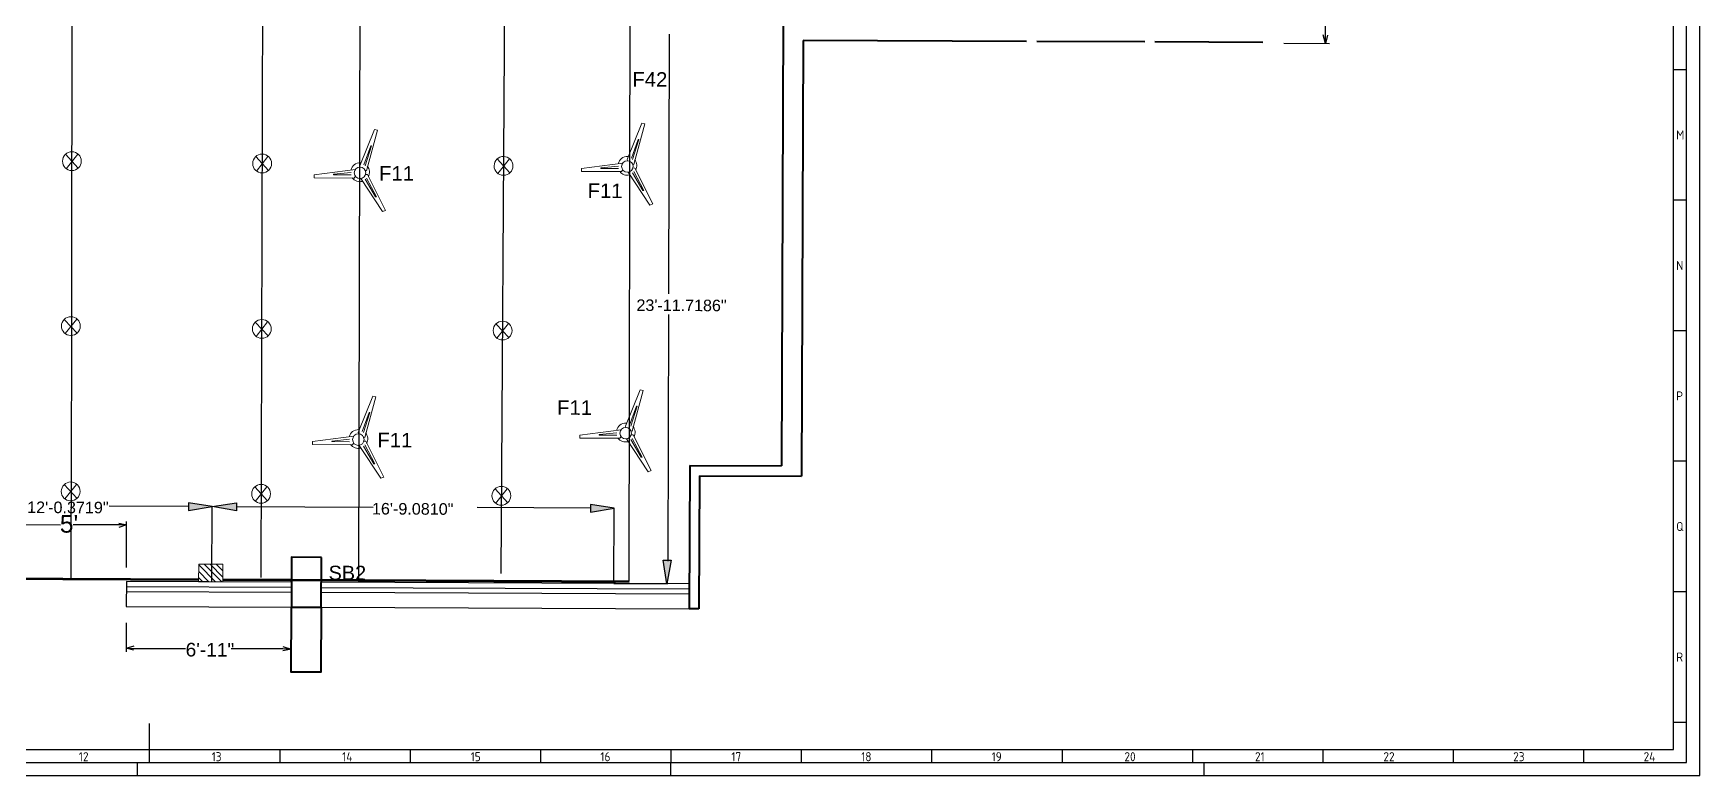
# Model space of a CAD drawing. Header units: millimetres. Extents: x 0 to 1189, y 5 to 846.
# Drawn here: x 550 to 1189, y 5 to 289 of the extents above; entities that cross this region are included whole.
import ezdxf

# ---------------------------------------------------------------- set-up
doc = ezdxf.new("R2010")
doc.units = ezdxf.units.MM
doc.header["$LTSCALE"] = 12
doc.layers.add('035', color=5, linetype='Continuous')
doc.layers.add('07', color=7, linetype='Continuous')
doc.styles.add('Arial$001H0', font='arial.ttf')
doc.styles.add('ISO Proportional', font='isocp.shx')
doc.styles.add('Swis721LtCnBT$001H0', font='')
doc.styles.get('Swis721LtCnBT$001H0').set_extended_font_data('Swis721LtCnBT')

# ---------------------------------------------------------------- blocks, each defined once
blk = doc.blocks.new('IEC_border_a0')
at = {"layer": '035'}
for p, q in [((1189, 0), (1189, 841)), ((1184, 270.46), (1179.02, 270.46)), ((1184, 270.46), (1179.02, 270.46)), ((1184, 220.46), (1179.02, 220.46)), ((1184, 170.46), (1179.02, 170.46)), ((1184, 120.46), (1179.02, 120.46)), ((1184, 70.46), (1179.02, 70.46)), ((1184.02, 20.42), (1179.03, 20.42)), ((594.5, 10), (594.5, 5)), ((644.5, 10), (644.5, 5)), ((694.5, 10), (694.5, 5)), ((744.5, 10), (744.5, 5)), ((744.5, 10), (744.5, 5)), ((794.5, 10), (794.5, 5)), ((844.5, 10), (844.5, 5)), ((894.5, 10), (894.5, 5)), ((944.5, 10), (944.5, 5)), ((994.5, 10), (994.5, 5)), ((1044.5, 10), (1044.5, 5)), ((1094.5, 10), (1094.5, 5)), ((1144.5, 10), (1144.5, 5)), ((0, 0), (1189, 0)), ((590, 0), (590, 5)), ((794.5, 0), (794.5, 5)), ((999, 0), (999, 5))]:
    blk.add_line(p, q, dxfattribs=at)
blk.add_lwpolyline([(10, 10), (1179, 10), (1179, 831), (10, 831)], close=True, dxfattribs=at)
at = {"layer": '07'}
blk.add_line((594.5, 20), (594.5, 10), dxfattribs=at)
blk.add_lwpolyline([(5, 5), (1184, 5), (1184, 836), (5, 836)], close=True, dxfattribs=at)
at = {"layer": '035', "style": 'ISO Proportional'}
for s, p in [('M', (1180.02, 243.72)), ('N', (1180.02, 193.72)), ('P', (1180.02, 143.72)), ('Q', (1180.02, 93.72)), ('R', (1180.03, 43.68)), ('12', (567.49, 5.5)), ('13', (618.42, 5.5)), ('14', (668.46, 5.5)), ('15', (717.72, 5.5)), ('16', (767.49, 5.5)), ('17', (817.72, 5.5)), ('18', (867.49, 5.5)), ('19', (917.49, 5.5)), ('20', (968.42, 5.5)), ('21', (1018.46, 5.5)), ('22', (1067.72, 5.5)), ('23', (1117.49, 5.5)), ('24', (1167.49, 5.5))]:
    blk.add_text(s, height=3.5, dxfattribs=at).set_placement(p)

msp = doc.modelspace()

# ---------------------------------------------------------------- hatches: boundary and pattern name
at = {"true_color": 0x000007}
for points in [[(609.59, 109.5), (609.58, 106.47), (618.67, 108.06)], [(627.99, 109.42), (627.97, 106.39), (618.67, 108.06)], [(763.71, 108.86), (763.7, 105.83), (772.78, 107.42)], [(791.56, 87.56), (794.58, 87.54), (792.91, 78.47)]]:
    msp.add_hatch(color=7, dxfattribs=at).paths.add_polyline_path(points)

# ---------------------------------------------------------------- linework, layer by layer
for p, q in [((564.75, 189.83), (565.34, 687.87)), ((637.37, 80.8), (639.2, 686.89)), ((729.42, 82.36), (733.33, 686.14)), ((778.52, 79.48), (779.42, 673.62)), ((674.85, 79.88), (676.04, 655.23)), ((793.87, 289.1), (793.59, 189.53)), ((564.74, 189.74), (564.49, 107.17)), ((793.56, 181.65), (793.29, 87.09)), ((564.48, 107.19), (564.43, 80.44))]:
    msp.add_line(p, q)
at = {"color": 7, "linetype": 'Continuous', "lineweight": 25, "true_color": 0x000007}
for p, q in [((1045.57, 288.73), (1045.69, 316.84)), ((1045.56, 285.52), (1045.57, 288.73)), ((1029.52, 285.59), (1047.04, 285.52)), ((609.59, 108.1), (579.09, 108.23)), ((585.75, 84.69), (585.82, 102.38)), ((618.55, 79.19), (618.67, 108.06)), ((618.55, 79.19), (618.67, 108.06)), ((627.98, 108.02), (680.36, 107.81)), ((763.7, 107.46), (720.23, 107.64)), ((772.66, 78.56), (772.78, 107.42)), ((542.98, 101.16), (560.44, 101.09)), ((582.79, 100.99), (565.33, 101.07)), ((585.81, 100.98), (582.79, 100.99)), ((649.05, 79.07), (585.72, 79.33)), ((649.04, 76.97), (585.72, 77.24)), ((801.52, 76.34), (660.44, 76.93)), ((801.53, 78.44), (660.45, 79.02)), ((772.66, 78.56), (793.15, 78.47)), ((649.03, 75.11), (585.71, 75.37)), ((801.51, 74.48), (660.44, 75.06)), ((660.41, 69.48), (801.49, 68.89)), ((585.66, 63.5), (585.61, 52.33)), ((648.98, 63.24), (648.93, 52.06)), ((585.62, 53.72), (588.64, 53.71)), ((588.64, 53.71), (608.43, 53.63)), ((645.68, 53.47), (625.89, 53.56)), ((648.94, 53.46), (645.68, 53.47))]:
    msp.add_line(p, q, dxfattribs=at)
at = {"color": 7, "linetype": 'Continuous', "lineweight": 40, "true_color": 0x000007}
for p, q in [((837.58, 294.09), (836.87, 123.69)), ((845.23, 286.61), (844.54, 119.7)), ((930.9, 286.26), (845.23, 286.61)), ((976.29, 286.07), (934.86, 286.24)), ((1021.46, 285.88), (980.02, 286.05)), ((801.72, 123.83), (801.49, 68.89)), ((801.72, 123.83), (836.87, 123.69)), ((805.43, 119.86), (805.21, 68.88)), ((805.43, 119.86), (844.54, 119.7)), ((805.21, 68.88), (801.49, 68.89))]:
    msp.add_line(p, q, dxfattribs=at)
at = {"color": 7, "linetype": 'Continuous', "lineweight": 5, "true_color": 0x000007}
for p, q in [((567.27, 237.69), (562.4, 243.07)), ((567.06, 243.05), (562.61, 237.48)), ((640.22, 236.81), (635.35, 242.18)), ((640.01, 242.16), (635.56, 236.59)), ((732.78, 235.88), (727.91, 241.25)), ((732.57, 241.23), (728.12, 235.67)), ((566.87, 174.5), (562, 179.64)), ((566.66, 179.86), (562.21, 174.29)), ((640.1, 173.42), (635.23, 178.56)), ((639.89, 178.78), (635.44, 173.21)), ((732.42, 172.79), (727.55, 177.93)), ((732.21, 178.14), (727.76, 172.57)), ((566.79, 111.16), (561.92, 116.54)), ((566.58, 116.52), (562.13, 110.95)), ((639.81, 110.23), (634.95, 115.6)), ((639.6, 115.58), (635.16, 110.02)), ((731.94, 109.48), (727.07, 114.86)), ((731.73, 114.84), (727.28, 109.27)), ((613.44, 83.17), (617.38, 79.2)), ((613.44, 83.17), (617.38, 79.2)), ((613.45, 85.73), (619.95, 79.19)), ((613.45, 85.73), (619.95, 79.19)), ((615.55, 85.96), (622.27, 79.18)), ((615.55, 85.96), (622.27, 79.18)), ((617.88, 85.95), (622.75, 81.04)), ((617.88, 85.95), (622.75, 81.04)), ((620.21, 85.94), (622.76, 83.37)), ((620.21, 85.94), (622.76, 83.37)), ((622.77, 85.93), (622.77, 85.7)), ((622.77, 85.93), (622.77, 85.7)), ((613.43, 80.85), (615.06, 79.21)), ((613.43, 80.85), (615.06, 79.21))]:
    msp.add_line(p, q, dxfattribs=at)
at = {"color": 7, "linetype": 'Continuous', "lineweight": 53, "true_color": 0x000007}
for p, q in [((512.16, 80.57), (613.43, 80.15)), ((622.74, 80.11), (778.54, 79.38))]:
    msp.add_line(p, q, dxfattribs=at)
at = {"color": 7, "linetype": 'Continuous', "lineweight": 25, "true_color": 0x000007}
for points in [[(1046.31, 288.72), (1045.56, 285.52), (1044.58, 288.73)], [(582.79, 101.69), (585.81, 100.98), (582.78, 100.06)], [(585.72, 79.33), (585.68, 69.79), (649.01, 69.52)], [(588.64, 53.01), (585.62, 53.72), (588.65, 54.64)], [(645.68, 54.41), (648.94, 53.46), (645.68, 52.78)]]:
    msp.add_lwpolyline(points, dxfattribs=at)
at = {"color": 7, "linetype": 'Continuous', "lineweight": 5, "true_color": 0x000007}
for points in [[(677.29, 236.93), (677.75, 236.7), (682.01, 252.28), (680.85, 252.52), (675.2, 238.57), (675.43, 238.1)], [(779.8, 239.4), (780.27, 239.16), (784.52, 254.74), (783.36, 254.98), (777.72, 241.04), (777.95, 240.57)], [(677.3, 238.56), (679.66, 246.23), (679.42, 246.24), (676.83, 239.03)], [(779.81, 241.03), (782.17, 248.7), (781.94, 248.7), (779.35, 241.49)], [(673.57, 237.18), (657.73, 235.15), (657.72, 233.99), (673.09, 233.92), (673.56, 234.62)], [(776.08, 239.65), (760.24, 237.62), (760.24, 236.45), (775.6, 236.39), (776.07, 237.09)], [(774.45, 238.49), (767.69, 237.82), (767.69, 237.59), (774.44, 237.56)], [(778.16, 236.15), (786.49, 223.54), (787.65, 224), (780.73, 237.76), (780.03, 237.77)], [(671.93, 236.02), (665.18, 235.35), (665.18, 235.12), (671.93, 235.09)], [(675.65, 233.68), (683.98, 221.07), (685.14, 221.53), (678.21, 235.3), (677.52, 235.3)], [(677.74, 233.9), (681.67, 226.67), (681.21, 226.67), (677.28, 233.44)], [(780.26, 236.37), (784.18, 229.14), (783.72, 229.14), (779.79, 235.91)], [(676.65, 134.73), (677.11, 134.49), (681.36, 150.07), (680.2, 150.31), (674.56, 136.37), (674.79, 135.9)], [(779.16, 137.19), (779.62, 136.96), (783.88, 152.54), (782.72, 152.78), (777.07, 138.83), (777.3, 138.37)], [(676.65, 136.36), (679.01, 144.03), (678.78, 144.03), (676.19, 136.83)], [(779.17, 138.82), (781.53, 146.5), (781.29, 146.5), (778.7, 139.29)], [(672.92, 134.98), (657.08, 132.95), (657.08, 131.78), (672.44, 131.72), (672.91, 132.42)], [(775.44, 137.44), (759.6, 135.41), (759.59, 134.25), (774.96, 134.19), (775.42, 134.88)], [(773.8, 136.29), (767.05, 135.61), (767.05, 135.38), (773.8, 135.35)], [(777.52, 133.94), (785.84, 121.34), (787.01, 121.8), (780.08, 135.56), (779.38, 135.56)], [(671.29, 133.82), (664.53, 133.15), (664.53, 132.92), (671.28, 132.89)], [(675, 131.48), (683.33, 118.87), (684.5, 119.33), (677.57, 133.1), (676.87, 133.1)], [(677.1, 131.7), (681.03, 124.47), (680.56, 124.47), (676.63, 131.24)], [(779.61, 134.17), (783.54, 126.93), (783.07, 126.93), (779.14, 133.7)]]:
    msp.add_lwpolyline(points, dxfattribs=at)
at = {"color": 7, "linetype": 'Continuous', "lineweight": -2, "true_color": 0x000007}
for points in [[(609.59, 109.5), (609.58, 106.47), (618.67, 108.06)], [(627.99, 109.42), (627.97, 106.39), (618.67, 108.06)], [(763.71, 108.86), (763.7, 105.83), (772.78, 107.42)], [(791.56, 87.56), (794.58, 87.54), (792.91, 78.47)]]:
    msp.add_lwpolyline(points, close=True, dxfattribs=at)
at = {"color": 7, "linetype": 'Continuous', "lineweight": 5, "true_color": 0x000007}
msp.add_lwpolyline([(613.43, 79.22), (613.45, 85.97), (622.77, 85.93), (622.74, 79.18)], close=True, dxfattribs=at)
msp.add_lwpolyline([(613.43, 79.22), (613.45, 85.97), (622.77, 85.93), (622.74, 79.18)], close=True, dxfattribs=at)
at = {"color": 7, "linetype": 'Continuous', "lineweight": 40, "true_color": 0x000007}
msp.add_lwpolyline([(660.49, 88.57), (649.08, 88.61), (649.01, 69.52), (660.41, 69.48)], close=True, dxfattribs=at)
msp.add_lwpolyline([(660.41, 69.48), (660.31, 44.57), (648.9, 44.61), (649.01, 69.52)], dxfattribs=at)
at = {"color": 7, "linetype": 'Continuous', "lineweight": 5, "true_color": 0x000007}
for points in [[(564.85, 243.99), (562.86, 244), (561.23, 242.39), (561.23, 240.4)], [(568.44, 240.37), (568.45, 242.36), (566.84, 243.98), (564.85, 243.99)], [(637.8, 243.1), (635.81, 243.11), (634.18, 241.5), (634.17, 239.51)], [(641.39, 239.48), (641.4, 241.47), (639.79, 243.09), (637.8, 243.1)], [(561.23, 240.4), (561.22, 238.4), (562.83, 236.78), (564.82, 236.77)], [(564.82, 236.77), (566.81, 236.77), (568.44, 238.37), (568.44, 240.37)], [(634.17, 239.51), (634.17, 237.52), (635.78, 235.89), (637.77, 235.89)], [(637.77, 235.89), (639.76, 235.88), (641.38, 237.49), (641.39, 239.48)], [(675.45, 239.73), (673.72, 239.8), (672.19, 238.63), (671.79, 236.94)], [(675.32, 238.1), (674.09, 238.11), (673.1, 237.12), (673.1, 235.9)], [(677.52, 235.88), (677.52, 237.11), (676.54, 238.1), (675.32, 238.1)], [(678.5, 234.44), (679.19, 235.74), (679.01, 237.33), (678.06, 238.45)], [(726.74, 238.58), (726.73, 236.59), (728.34, 234.97), (730.33, 234.96)], [(730.36, 242.18), (728.37, 242.18), (726.75, 240.57), (726.74, 238.58)], [(730.33, 234.96), (732.33, 234.95), (733.95, 236.56), (733.96, 238.55)], [(733.96, 238.55), (733.96, 240.54), (732.36, 242.17), (730.36, 242.18)], [(777.96, 242.2), (776.23, 242.26), (774.7, 241.09), (774.31, 239.41)], [(774.88, 236.51), (775.74, 235.28), (777.28, 234.72), (778.73, 235.1)], [(775.61, 238.37), (775.6, 237.15), (776.59, 236.15), (777.81, 236.15)], [(777.83, 240.57), (776.61, 240.57), (775.61, 239.59), (775.61, 238.37)], [(777.81, 236.15), (779.03, 236.14), (780.03, 237.13), (780.03, 238.35)], [(780.03, 238.35), (780.04, 239.57), (779.05, 240.56), (777.83, 240.57)], [(781.01, 236.9), (781.7, 238.2), (781.53, 239.79), (780.58, 240.92)], [(672.36, 234.04), (673.23, 232.82), (674.76, 232.26), (676.22, 232.63)], [(673.1, 235.9), (673.09, 234.68), (674.08, 233.69), (675.3, 233.68)], [(675.3, 233.68), (676.52, 233.68), (677.51, 234.66), (677.52, 235.88)], [(564.45, 180.8), (562.46, 180.81), (560.83, 179.2), (560.83, 177.2)], [(568.04, 177.17), (568.05, 179.17), (566.44, 180.79), (564.45, 180.8)], [(637.68, 179.72), (635.69, 179.73), (634.06, 178.12), (634.06, 176.12)], [(641.27, 176.09), (641.28, 178.09), (639.67, 179.71), (637.68, 179.72)], [(730, 179.08), (728.01, 179.09), (726.39, 177.48), (726.38, 175.49)], [(733.6, 175.46), (733.6, 177.45), (731.99, 179.07), (730, 179.08)], [(560.83, 177.2), (560.82, 175.21), (562.43, 173.59), (564.42, 173.58)], [(564.42, 173.58), (566.41, 173.57), (568.03, 175.18), (568.04, 177.17)], [(634.06, 176.12), (634.05, 174.13), (635.66, 172.51), (637.65, 172.5)], [(637.65, 172.5), (639.64, 172.49), (641.26, 174.1), (641.27, 176.09)], [(726.38, 175.49), (726.37, 173.5), (727.98, 171.87), (729.97, 171.86)], [(729.97, 171.86), (731.96, 171.86), (733.59, 173.47), (733.6, 175.46)], [(674.8, 137.53), (673.07, 137.59), (671.54, 136.42), (671.15, 134.74)], [(674.67, 135.9), (673.45, 135.91), (672.46, 134.92), (672.45, 133.7)], [(676.87, 133.68), (676.88, 134.9), (675.89, 135.9), (674.67, 135.9)], [(677.85, 132.23), (678.54, 133.53), (678.37, 135.13), (677.42, 136.25)], [(777.31, 139.99), (775.59, 140.06), (774.05, 138.89), (773.66, 137.21)], [(774.23, 134.3), (775.1, 133.08), (776.63, 132.52), (778.08, 132.9)], [(777.18, 138.37), (775.96, 138.37), (774.97, 137.39), (774.96, 136.16)], [(774.96, 136.16), (774.96, 134.94), (775.94, 133.95), (777.17, 133.94)], [(777.17, 133.94), (778.39, 133.94), (779.38, 134.92), (779.39, 136.15)], [(779.39, 136.15), (779.39, 137.37), (778.41, 138.36), (777.18, 138.37)], [(780.37, 134.7), (781.05, 136), (780.88, 137.59), (779.93, 138.72)], [(671.72, 131.84), (672.58, 130.61), (674.12, 130.05), (675.57, 130.43)], [(672.45, 133.7), (672.45, 132.48), (673.43, 131.48), (674.65, 131.48)], [(674.65, 131.48), (675.87, 131.47), (676.87, 132.46), (676.87, 133.68)], [(564.37, 117.46), (562.38, 117.46), (560.76, 115.86), (560.75, 113.86)], [(567.97, 113.83), (567.97, 115.83), (566.37, 117.45), (564.37, 117.46)], [(637.39, 116.52), (635.4, 116.53), (633.78, 114.92), (633.77, 112.93)], [(640.99, 112.9), (641, 114.89), (639.39, 116.52), (637.39, 116.52)], [(729.52, 115.78), (727.53, 115.79), (725.9, 114.18), (725.9, 112.19)], [(733.11, 112.16), (733.12, 114.15), (731.51, 115.77), (729.52, 115.78)], [(560.75, 113.86), (560.74, 111.87), (562.35, 110.25), (564.34, 110.24)], [(564.34, 110.24), (566.34, 110.23), (567.96, 111.84), (567.97, 113.83)], [(633.77, 112.93), (633.76, 110.94), (635.37, 109.32), (637.36, 109.31)], [(637.36, 109.31), (639.36, 109.3), (640.98, 110.91), (640.99, 112.9)], [(725.9, 112.19), (725.89, 110.19), (727.5, 108.57), (729.49, 108.56)], [(729.49, 108.56), (731.48, 108.55), (733.1, 110.16), (733.11, 112.16)]]:
    msp.add_open_spline(points, degree=3, dxfattribs=at)

# ---------------------------------------------------------------- block references
msp.add_blockref('IEC_border_a0', (0, 4.94))

# ---------------------------------------------------------------- texts
at = {"color": 7, "true_color": 0x000007}
for s, height, style, p in [('F42', 5.563, 'Arial$001H0', (779.74, 268.96)), ('F11', 5.563, 'Arial$001H0', (682.63, 232.95)), ('F11', 5.563, 'Arial$001H0', (762.57, 226.28)), ('23\'-11.7186"', 4.4145, 'Swis721LtCnBT$001H0', (781.3, 183.01)), ('F11', 5.563, 'Arial$001H0', (750.87, 143.22)), ('F11', 5.563, 'Arial$001H0', (681.98, 130.75)), ('12\'-0.3719"', 4.4296, 'Swis721LtCnBT$001H0', (547.65, 105.56)), ('16\'-9.0810"', 4.4296, 'Swis721LtCnBT$001H0', (679.88, 105.01)), ("5'", 6.747, 'Arial$001H0', (560.19, 98.06)), ('SB2', 5.45, 'Arial$001H0', (663.25, 79.94)), ('6\'-11"', 5.244, 'Arial$001H0', (608.42, 50.6))]:
    msp.add_text(s, height=height, rotation=359.76217, dxfattribs=dict(at, style=style)).set_placement(p)

doc.saveas('drawing.dxf')
